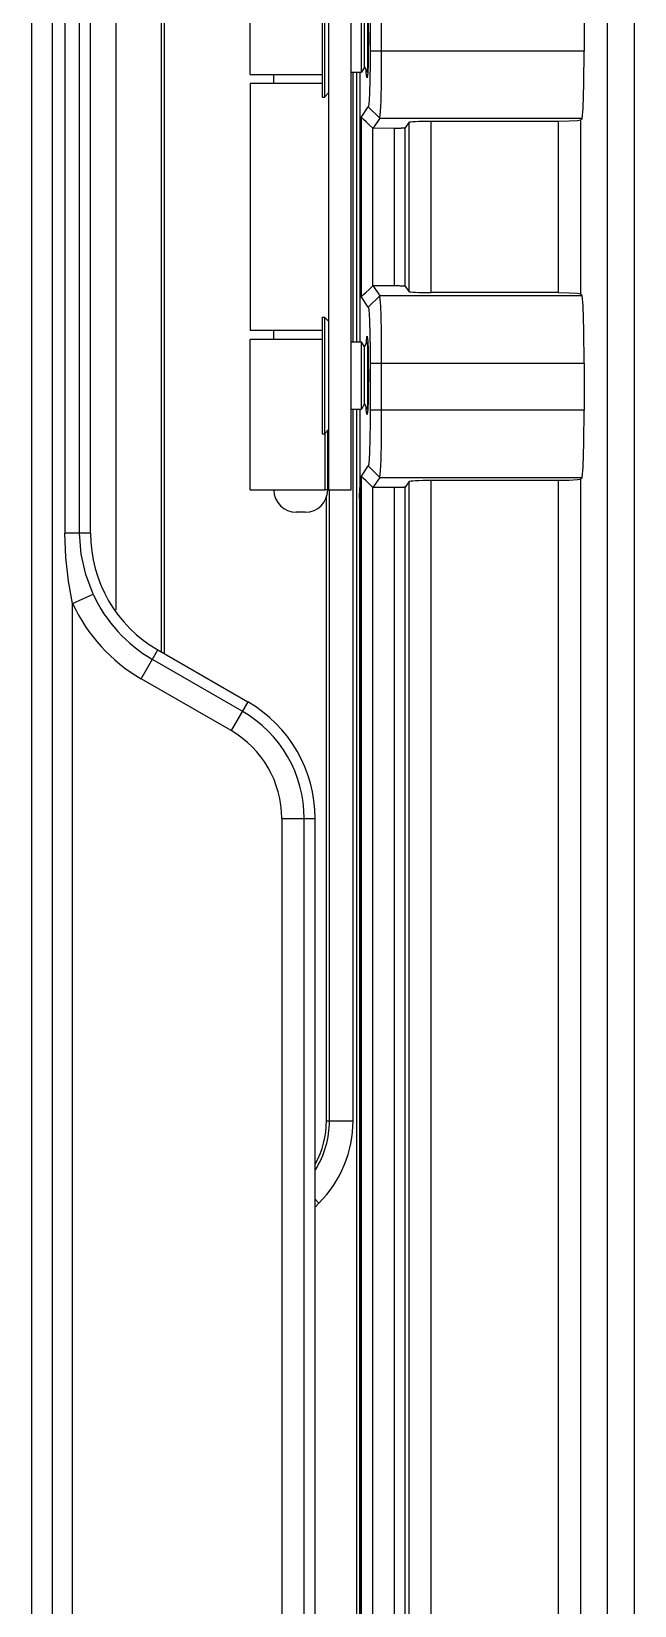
# Model space of a CAD drawing. Header units: millimetres. Extents: x -3132 to 28633, y 682 to 5849.
# Drawn here: x 23238.3 to 23265.1, y 5143.4 to 5213.5 of the extents above; entities that cross this region are included whole.
import ezdxf

# ---------------------------------------------------------------- set-up
doc = ezdxf.new("R2010")
doc.units = ezdxf.units.MM

# ---------------------------------------------------------------- blocks, each defined once
blk = doc.blocks.new('gf')
at = {"linetype": 'Continuous'}
for p, q in [((19936.159, 5447.259), (19936.159, 5018.821)), ((19937.076, 5447.259), (19937.076, 5019.862)), ((19963.024, 5125.971), (19963.024, 5432.418)), ((19941.93, 5428.731), (19941.93, 5358.622)), ((19942.072, 5428.731), (19942.072, 5358.541)), ((19939.933, 5360.497), (19939.933, 5427.983)), ((19937.649, 5425.424), (19937.649, 5363.898)), ((19938.305, 5363.898), (19938.305, 5425.424)), ((19938.792, 5363.898), (19938.792, 5424.49)), ((19961.798, 5399.73), (19961.798, 5126.778)), ((19945.907, 5384.334), (19945.907, 5391.034)), ((19949.407, 5365.834), (19949.407, 5391.034)), ((19950.407, 5365.834), (19950.407, 5391.034)), ((19949.107, 5388.534), (19949.107, 5383.334)), ((19949.207, 5388.534), (19949.207, 5383.334)), ((19950.857, 5384.434), (19950.857, 5387.434)), ((19950.992, 5384.669), (19950.992, 5387.2)), ((19951.127, 5387.434), (19951.127, 5384.434)), ((19951.246, 5387.625), (19951.246, 5385.384)), ((19951.757, 5385.384), (19951.757, 5387.485)), ((19960.784, 5387.485), (19960.784, 5385.384)), ((19960.784, 5385.384), (19951.246, 5385.384)), ((19945.907, 5384.334), (19949.107, 5384.334)), ((19946.957, 5383.934), (19946.957, 5384.334)), ((19950.407, 5384.434), (19950.857, 5384.434)), ((19950.486, 5372.434), (19950.486, 5384.434)), ((19950.654, 5372.434), (19950.654, 5384.434)), ((19950.792, 5384.434), (19950.792, 5372.434)), ((19950.992, 5384.669), (19950.857, 5384.434)), ((19950.992, 5384.669), (19951.127, 5384.434)), ((19951.076, 5384.425), (19951.072, 5384.53)), ((19951.748, 5384.49), (19951.748, 5384.666)), ((19951.748, 5383.987), (19951.748, 5384.49)), ((19945.907, 5383.934), (19945.907, 5372.934)), ((19949.107, 5383.934), (19945.907, 5383.934)), ((19951.746, 5383.678), (19951.747, 5383.83)), ((19951.747, 5383.83), (19951.748, 5383.987)), ((19949.107, 5383.334), (19949.207, 5383.334)), ((19949.207, 5383.334), (19949.407, 5383.536)), ((19950.846, 5382.42), (19951.164, 5382.898)), ((19950.846, 5382.42), (19950.846, 5374.448)), ((19951.164, 5382.898), (19951.675, 5382.388)), ((19951.675, 5382.388), (19951.363, 5381.935)), ((19951.675, 5382.394), (19951.684, 5382.465)), ((19951.675, 5382.388), (19951.675, 5382.394)), ((19951.675, 5382.388), (19960.685, 5382.388)), ((19951.684, 5382.465), (19951.689, 5382.512)), ((19951.689, 5382.512), (19951.695, 5382.571)), ((19951.713, 5382.77), (19951.717, 5382.834)), ((19951.717, 5382.834), (19951.722, 5382.915)), ((19953.967, 5374.62), (19953.967, 5382.249)), ((19959.627, 5382.249), (19953.967, 5382.249)), ((19959.627, 5382.249), (19959.627, 5374.62)), ((19960.685, 5382.366), (19960.626, 5382.321)), ((19960.626, 5374.547), (19960.626, 5382.321)), ((19951.363, 5374.925), (19951.363, 5381.944)), ((19952.309, 5381.934), (19951.363, 5381.944)), ((19952.309, 5381.934), (19952.309, 5374.934)), ((19952.426, 5381.935), (19952.38, 5381.935)), ((19952.471, 5381.936), (19952.426, 5381.935)), ((19952.515, 5381.937), (19952.471, 5381.936)), ((19952.557, 5381.938), (19952.515, 5381.937)), ((19952.596, 5381.939), (19952.557, 5381.938)), ((19952.634, 5381.941), (19952.596, 5381.939)), ((19952.968, 5382.198), (19952.809, 5381.96)), ((19952.809, 5374.909), (19952.809, 5381.96)), ((19952.968, 5382.198), (19952.968, 5374.67)), ((19951.363, 5374.934), (19951.675, 5374.481)), ((19951.363, 5374.934), (19952.356, 5374.934)), ((19952.356, 5374.934), (19952.403, 5374.934)), ((19952.403, 5374.934), (19952.449, 5374.933)), ((19952.449, 5374.933), (19952.493, 5374.932)), ((19952.493, 5374.932), (19952.536, 5374.931)), ((19952.536, 5374.931), (19952.577, 5374.93)), ((19952.577, 5374.93), (19952.615, 5374.929)), ((19952.809, 5374.909), (19952.968, 5374.67)), ((19959.627, 5374.62), (19953.967, 5374.62)), ((19960.685, 5374.481), (19960.626, 5374.569)), ((19951.164, 5373.97), (19950.846, 5374.448)), ((19951.675, 5374.481), (19951.164, 5373.97)), ((19960.685, 5374.481), (19951.675, 5374.481)), ((19951.711, 5374.118), (19951.706, 5374.187)), ((19951.715, 5374.059), (19951.711, 5374.118)), ((19951.719, 5373.999), (19951.715, 5374.059)), ((19949.107, 5373.534), (19949.107, 5368.334)), ((19949.107, 5373.534), (19949.207, 5373.534)), ((19949.207, 5373.534), (19949.207, 5368.334)), ((19949.207, 5373.534), (19949.407, 5373.333)), ((19951.746, 5373.138), (19951.744, 5373.289)), ((19951.747, 5372.981), (19951.746, 5373.138)), ((19949.107, 5372.934), (19945.907, 5372.934)), ((19945.907, 5365.834), (19945.907, 5372.534)), ((19949.107, 5372.534), (19945.907, 5372.534)), ((19946.957, 5372.534), (19946.957, 5372.934)), ((19950.407, 5372.434), (19950.857, 5372.434)), ((19950.857, 5369.434), (19950.857, 5372.434)), ((19950.992, 5372.2), (19950.857, 5372.434)), ((19950.992, 5372.2), (19951.127, 5372.434)), ((19951.127, 5372.434), (19951.127, 5369.434)), ((19951.748, 5372.819), (19951.747, 5372.981)), ((19950.992, 5369.669), (19950.992, 5372.2)), ((19951.749, 5372.124), (19951.748, 5372.303)), ((19951.75, 5371.943), (19951.749, 5372.124)), ((19951.246, 5371.625), (19951.246, 5369.384)), ((19951.246, 5371.485), (19960.784, 5371.485)), ((19951.757, 5369.384), (19951.757, 5371.485)), ((19960.784, 5371.485), (19960.784, 5369.384)), ((19950.992, 5369.669), (19950.857, 5369.434)), ((19950.992, 5369.669), (19951.127, 5369.434)), ((19950.407, 5369.434), (19950.857, 5369.434)), ((19950.486, 5337.731), (19950.486, 5369.434)), ((19950.654, 5267.773), (19950.654, 5369.434)), ((19950.792, 5369.434), (19950.792, 5147.434)), ((19951.076, 5369.425), (19951.072, 5369.53)), ((19960.784, 5369.384), (19951.246, 5369.384)), ((19949.107, 5368.334), (19949.207, 5368.334)), ((19949.207, 5368.334), (19949.407, 5368.536)), ((19949.248, 5365.834), (19949.248, 5368.375)), ((19949.357, 5365.834), (19949.357, 5368.485)), ((19951.748, 5368.49), (19951.748, 5368.666)), ((19951.748, 5367.987), (19951.748, 5368.49)), ((19951.746, 5367.678), (19951.747, 5367.83)), ((19951.747, 5367.83), (19951.748, 5367.987)), ((19950.846, 5366.42), (19951.164, 5366.898)), ((19951.675, 5366.388), (19951.164, 5366.898)), ((19951.713, 5366.77), (19951.717, 5366.834)), ((19951.717, 5366.834), (19951.722, 5366.915)), ((19950.846, 5366.42), (19950.846, 5150.448)), ((19951.675, 5366.388), (19951.363, 5365.935)), ((19951.675, 5366.394), (19951.682, 5366.445)), ((19951.675, 5366.388), (19951.675, 5366.394)), ((19951.675, 5366.388), (19960.685, 5366.388)), ((19951.682, 5366.445), (19951.686, 5366.487)), ((19952.968, 5366.198), (19952.809, 5365.96)), ((19952.968, 5366.198), (19952.968, 5150.67)), ((19953.967, 5150.62), (19953.967, 5366.249)), ((19959.627, 5366.249), (19953.967, 5366.249)), ((19959.627, 5366.249), (19959.627, 5150.62)), ((19960.685, 5366.366), (19960.626, 5366.321)), ((19960.626, 5150.547), (19960.626, 5366.321)), ((19945.907, 5365.834), (19949.248, 5365.834)), ((19949.357, 5365.834), (19949.248, 5365.834)), ((19949.298, 5337.731), (19949.298, 5365.515)), ((19949.357, 5365.834), (19950.407, 5365.834)), ((19949.432, 5337.731), (19949.432, 5365.834)), ((19950.775, 5365.452), (19950.792, 5365.934)), ((19950.775, 5365.452), (19950.775, 5151.417)), ((19951.363, 5150.925), (19951.363, 5365.944)), ((19952.309, 5365.934), (19951.363, 5365.944)), ((19952.309, 5365.934), (19952.309, 5150.934)), ((19952.356, 5365.934), (19952.309, 5365.934)), ((19952.403, 5365.935), (19952.356, 5365.934)), ((19952.449, 5365.935), (19952.403, 5365.935)), ((19952.493, 5365.936), (19952.449, 5365.935)), ((19952.536, 5365.937), (19952.493, 5365.936)), ((19952.577, 5365.938), (19952.536, 5365.937)), ((19952.615, 5365.94), (19952.577, 5365.938)), ((19952.651, 5365.941), (19952.615, 5365.94)), ((19952.809, 5150.909), (19952.809, 5365.96)), ((19948.357, 5364.834), (19947.957, 5364.834)), ((19938.792, 5363.898), (19937.649, 5363.898)), ((19937.992, 5360.776), (19938.9, 5361.193)), ((19937.992, 5156.265), (19937.992, 5360.776)), ((19941.051, 5357.418), (19941.792, 5358.702)), ((19941.792, 5358.702), (19945.792, 5356.393)), ((19945.551, 5355.974), (19941.551, 5358.284)), ((19945.051, 5355.109), (19941.051, 5357.418)), ((19945.792, 5356.393), (19945.051, 5355.109)), ((19947.31, 5351.197), (19947.31, 5165.949)), ((19947.31, 5351.197), (19948.792, 5351.197)), ((19948.309, 5165.949), (19948.309, 5351.197)), ((19948.792, 5273.331), (19948.792, 5351.197)), ((19949.298, 5337.731), (19950.486, 5337.731)), ((19948.967, 5334.063), (19948.792, 5334.237)), ((19948.792, 5333.888), (19948.967, 5334.063))]:
    blk.add_line(p, q, dxfattribs=at)
for points in [[(19951.138, 5387.443), (19951.154, 5387.044), (19951.165, 5386.512), (19951.168, 5385.934)], [(19951.168, 5385.934), (19951.165, 5385.335), (19951.154, 5384.807)], [(19951.246, 5385.384), (19951.246, 5385.244), (19951.246, 5385.102), (19951.245, 5384.961), (19951.244, 5384.818), (19951.243, 5384.676), (19951.241, 5384.534), (19951.239, 5384.393), (19951.237, 5384.254), (19951.234, 5384.118), (19951.231, 5383.985), (19951.228, 5383.857), (19951.224, 5383.733), (19951.221, 5383.617), (19951.216, 5383.507), (19951.212, 5383.405), (19951.208, 5383.312), (19951.203, 5383.228), (19951.198, 5383.154), (19951.193, 5383.089), (19951.189, 5383.033), (19951.184, 5382.988), (19951.179, 5382.951), (19951.174, 5382.924), (19951.169, 5382.907), (19951.164, 5382.898)], [(19951.748, 5384.666), (19951.749, 5384.843), (19951.75, 5384.933), (19951.751, 5385.022), (19951.752, 5385.113), (19951.753, 5385.203), (19951.755, 5385.293), (19951.757, 5385.384)], [(19960.685, 5382.366), (19960.735, 5382.84), (19960.771, 5383.93), (19960.784, 5385.384)], [(19951.109, 5384.186), (19951.096, 5384.213), (19951.076, 5384.425)], [(19951.154, 5384.807), (19951.138, 5384.416), (19951.117, 5384.209), (19951.109, 5384.186)], [(19951.722, 5382.915), (19951.725, 5382.966), (19951.728, 5383.02), (19951.73, 5383.077), (19951.733, 5383.136), (19951.735, 5383.197), (19951.737, 5383.261), (19951.739, 5383.326), (19951.741, 5383.392), (19951.742, 5383.461), (19951.744, 5383.532), (19951.746, 5383.678)], [(19951.363, 5381.944), (19951.204, 5382.101), (19951.065, 5382.235), (19950.953, 5382.338), (19950.877, 5382.402), (19950.846, 5382.42)], [(19951.695, 5382.571), (19951.698, 5382.603), (19951.702, 5382.638), (19951.705, 5382.674), (19951.708, 5382.708), (19951.713, 5382.77)], [(19960.626, 5382.299), (19960.481, 5382.274), (19960.116, 5382.255), (19959.627, 5382.249)], [(19952.38, 5381.935), (19952.333, 5381.934), (19952.309, 5381.934)], [(19952.809, 5381.96), (19952.808, 5381.959), (19952.806, 5381.958), (19952.803, 5381.956), (19952.799, 5381.955), (19952.793, 5381.954), (19952.787, 5381.953), (19952.78, 5381.952), (19952.771, 5381.95), (19952.761, 5381.949), (19952.751, 5381.948), (19952.739, 5381.947), (19952.727, 5381.946), (19952.713, 5381.945), (19952.699, 5381.944), (19952.684, 5381.943), (19952.668, 5381.942), (19952.651, 5381.941), (19952.634, 5381.941)], [(19950.846, 5374.448), (19950.877, 5374.467), (19950.953, 5374.531), (19951.065, 5374.634), (19951.204, 5374.767), (19951.363, 5374.925)], [(19952.615, 5374.929), (19952.651, 5374.927), (19952.668, 5374.926), (19952.684, 5374.925), (19952.699, 5374.924), (19952.713, 5374.923), (19952.727, 5374.922), (19952.739, 5374.921), (19952.751, 5374.92), (19952.761, 5374.919), (19952.771, 5374.918), (19952.78, 5374.917), (19952.787, 5374.916), (19952.793, 5374.915), (19952.799, 5374.913), (19952.803, 5374.912), (19952.806, 5374.911), (19952.808, 5374.91), (19952.809, 5374.909)], [(19959.627, 5374.62), (19960.116, 5374.613), (19960.481, 5374.595), (19960.626, 5374.569)], [(19951.164, 5373.97), (19951.169, 5373.962), (19951.174, 5373.944), (19951.179, 5373.917), (19951.184, 5373.881), (19951.189, 5373.835), (19951.193, 5373.78), (19951.198, 5373.715), (19951.203, 5373.64), (19951.208, 5373.556), (19951.212, 5373.463), (19951.216, 5373.361), (19951.221, 5373.252), (19951.224, 5373.135), (19951.228, 5373.012), (19951.231, 5372.883), (19951.234, 5372.751), (19951.237, 5372.614), (19951.239, 5372.475), (19951.241, 5372.334), (19951.243, 5372.192), (19951.244, 5372.05), (19951.245, 5371.908), (19951.246, 5371.766), (19951.246, 5371.625)], [(19951.684, 5374.402), (19951.675, 5374.474), (19951.675, 5374.481)], [(19951.706, 5374.187), (19951.702, 5374.223), (19951.699, 5374.259), (19951.696, 5374.293), (19951.693, 5374.325), (19951.69, 5374.353), (19951.684, 5374.402)], [(19951.744, 5373.289), (19951.743, 5373.362), (19951.742, 5373.433), (19951.74, 5373.501), (19951.739, 5373.569), (19951.737, 5373.634), (19951.734, 5373.698), (19951.732, 5373.759), (19951.729, 5373.818), (19951.727, 5373.873), (19951.724, 5373.921), (19951.719, 5373.999)], [(19960.784, 5371.485), (19960.771, 5372.939), (19960.735, 5374.029), (19960.685, 5374.503)], [(19951.072, 5372.338), (19951.077, 5372.452), (19951.097, 5372.659), (19951.109, 5372.683)], [(19951.109, 5372.683), (19951.118, 5372.656), (19951.138, 5372.443)], [(19951.138, 5372.443), (19951.154, 5372.044), (19951.165, 5371.512), (19951.168, 5370.934)], [(19951.748, 5372.303), (19951.748, 5372.565), (19951.748, 5372.819)], [(19951.757, 5371.485), (19951.755, 5371.577), (19951.753, 5371.668), (19951.752, 5371.76), (19951.751, 5371.852), (19951.75, 5371.943)], [(19951.168, 5370.934), (19951.165, 5370.335), (19951.154, 5369.807)], [(19951.154, 5369.807), (19951.138, 5369.416), (19951.117, 5369.209), (19951.109, 5369.186)], [(19951.109, 5369.186), (19951.096, 5369.213), (19951.076, 5369.425)], [(19951.246, 5369.384), (19951.246, 5369.244), (19951.246, 5369.102), (19951.245, 5368.961), (19951.244, 5368.818), (19951.243, 5368.676), (19951.241, 5368.534), (19951.239, 5368.393), (19951.237, 5368.254), (19951.234, 5368.118), (19951.231, 5367.985), (19951.228, 5367.857), (19951.224, 5367.733), (19951.221, 5367.617), (19951.216, 5367.507), (19951.212, 5367.405), (19951.208, 5367.312), (19951.203, 5367.228), (19951.198, 5367.154), (19951.193, 5367.089), (19951.189, 5367.033), (19951.184, 5366.988), (19951.179, 5366.951), (19951.174, 5366.924), (19951.169, 5366.907), (19951.164, 5366.898)], [(19951.748, 5368.666), (19951.749, 5368.843), (19951.75, 5368.933), (19951.751, 5369.022), (19951.752, 5369.113), (19951.753, 5369.203), (19951.755, 5369.293), (19951.757, 5369.384)], [(19960.685, 5366.366), (19960.735, 5366.84), (19960.771, 5367.93), (19960.784, 5369.384)], [(19951.722, 5366.915), (19951.725, 5366.966), (19951.728, 5367.02), (19951.73, 5367.077), (19951.733, 5367.136), (19951.735, 5367.197), (19951.737, 5367.261), (19951.739, 5367.326), (19951.741, 5367.392), (19951.742, 5367.461), (19951.744, 5367.532), (19951.746, 5367.678)], [(19951.363, 5365.944), (19951.204, 5366.101), (19951.065, 5366.235), (19950.953, 5366.338), (19950.877, 5366.402), (19950.846, 5366.42)], [(19951.686, 5366.487), (19951.689, 5366.512), (19951.695, 5366.571)], [(19951.695, 5366.571), (19951.698, 5366.603), (19951.702, 5366.638), (19951.705, 5366.674), (19951.708, 5366.708), (19951.713, 5366.77)], [(19960.626, 5366.299), (19960.481, 5366.274), (19960.116, 5366.255), (19959.627, 5366.249)], [(19952.809, 5365.96), (19952.808, 5365.959), (19952.806, 5365.958), (19952.803, 5365.956), (19952.799, 5365.955), (19952.793, 5365.954), (19952.787, 5365.953), (19952.78, 5365.952), (19952.771, 5365.95), (19952.761, 5365.949), (19952.751, 5365.948), (19952.739, 5365.947), (19952.727, 5365.946), (19952.713, 5365.945), (19952.699, 5365.944), (19952.684, 5365.943), (19952.668, 5365.942), (19952.651, 5365.941)], [(19937.992, 5360.776), (19937.805, 5361.771), (19937.689, 5362.814), (19937.649, 5363.898)], [(19938.9, 5361.193), (19938.574, 5362.06), (19938.373, 5362.969), (19938.305, 5363.898)]]:
    blk.add_lwpolyline(points, dxfattribs=at)
for centre, radius, start, end in [((19947.957, 5365.834), 1, 180, 270), ((19948.357, 5365.834), 1, 270, 0), ((19944.792, 5363.898), 6, 180, 240), ((19944.792, 5363.898), 6.483, 204.66199, 240), ((19944.792, 5363.898), 7.483, 204.66199, 240), ((19942.792, 5351.197), 6, 0, 60), ((19942.792, 5351.197), 5.517, 0, 60), ((19942.792, 5351.197), 4.517, 0, 60), ((19945.298, 5337.731), 4, 331.11655, 0), ((19945.298, 5337.731), 4.134, 328.03055, 360), ((19945.298, 5337.731), 5.188, 315, 360)]:
    blk.add_arc(centre, radius, start, end, dxfattribs=at)
for centre, major_axis, ratio, start_param, end_param in [((19953.967, 5382.196), (1, 0), 0.052408, 1.570796, 3.106686), ((19953.967, 5374.672), (1, 0), 0.052408, -3.106686, -1.570796), ((19953.967, 5366.196), (1, 0), 0.052408, 1.570796, 3.106686), ((19951.275, 5365.434), (0.5, 0), 1, 2.9874, 3.106686)]:
    blk.add_ellipse(centre, major_axis=major_axis, ratio=ratio, start_param=start_param, end_param=end_param, dxfattribs=at)
blk = doc.blocks.new('*U110')
blk.add_blockref('gf', (-20008.792, -5261.934))
blk = doc.blocks.new('*U111')
at = {"color": 0, "linetype": 'ByBlock', "lineweight": -2, "transparency": 16777216}
blk.add_blockref('*U110', (0, 0), dxfattribs=at)

msp = doc.modelspace()

# ---------------------------------------------------------------- block references
msp.add_blockref('*U111', (23310.901, 5089.228))

doc.saveas('drawing.dxf')
